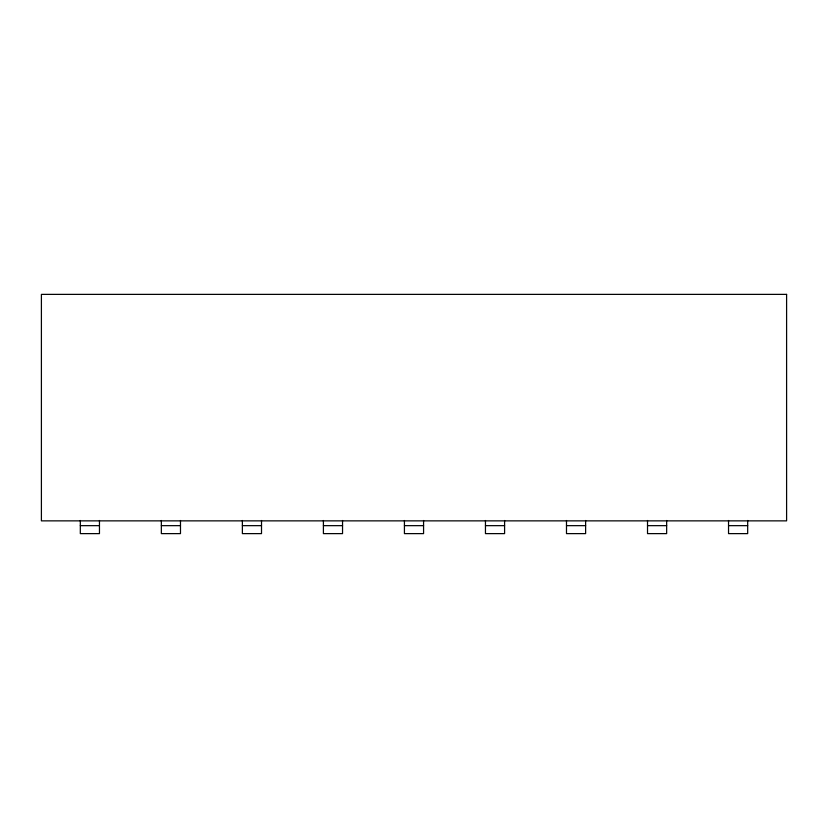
<?xml version="1.0" encoding="UTF-8"?>
<svg xmlns="http://www.w3.org/2000/svg" width="828" height="828" viewBox="0 0 828 828"><rect width="100%" height="100%" fill="white"/><g stroke="black" fill="none" stroke-linecap="round" stroke-linejoin="round"><path stroke-width="1.24" d="M80.316 525.656L99.463 525.656M161.346 525.656L180.483 525.656M242.376 525.656L261.513 525.656M323.406 525.656L342.544 525.656M404.426 525.656L423.574 525.656M485.456 525.656L504.594 525.656M566.487 525.656L585.624 525.656M647.517 525.656L666.654 525.656M728.536 525.656L747.684 525.656M747.684 520.491L747.684 533.625L728.536 533.625L728.536 520.491M666.654 520.491L666.654 533.625L647.517 533.625L647.517 520.491M585.624 520.491L585.624 533.625L566.487 533.625L566.487 520.491M504.594 520.491L504.594 533.625L485.456 533.625L485.456 520.491M423.574 520.491L423.574 533.625L404.426 533.625L404.426 520.491M342.544 520.491L342.544 533.625L323.406 533.625L323.406 520.491M261.513 520.491L261.513 533.625L242.376 533.625L242.376 520.491M180.483 520.491L180.483 533.625L161.346 533.625L161.346 520.491M99.463 520.491L99.463 533.625L80.316 533.625L80.316 520.491M786.6 294.375L41.4 294.375L41.4 520.864L786.6 520.864L786.6 294.375"/></g></svg>
